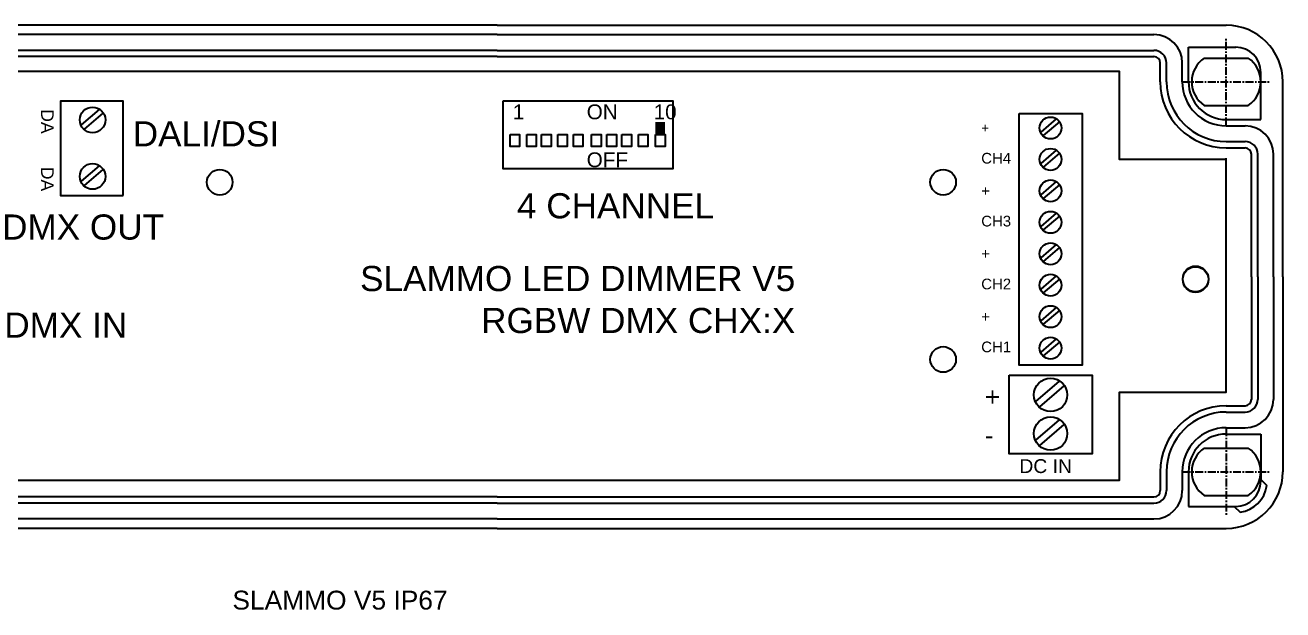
# Model space of a CAD drawing. Header units: millimetres. Extents: x -41 to 354635, y 12 to 309.
# Drawn here: x 454.6 to 654.7, y 161.5 to 254.5 of the extents above; entities that cross this region are included whole.
import ezdxf

# ---------------------------------------------------------------- set-up
doc = ezdxf.new("R2010")
doc.units = ezdxf.units.MM
for name, pattern in [('AGI32-Dot', [0.25, 0, -0.25]), ('BORDERX2', [3.5, 1, -0.5, 1, -0.5, 0, -0.5]), ('CENTER', [2, 1.25, -0.25, 0.25, -0.25])]:
    doc.linetypes.add(name, pattern=pattern)
doc.styles.get("Standard").update_dxf_attribs({"font": 'arial.ttf'})

# ---------------------------------------------------------------- blocks, each defined once
blk = doc.blocks.new('CF_SLAMMO_V5_IP67')
at = {"linetype": 'Continuous'}
blk.add_hatch(color=254, dxfattribs=at).paths.add_polyline_path([(124.19, 43.25), (125.71, 43.25), (125.71, 41.34), (124.19, 41.34)])
for p, q in [((99, 58.64), (-17, 58.64)), ((99, 58.64), (215, 58.64)), ((99, 57.14), (-5.5, 57.14)), ((99, 57.14), (203.5, 57.14)), ((99, 54.64), (-5.5, 54.64)), ((99, 54.64), (203.5, 54.64)), ((209, 49.64), (209, 55.14)), ((209, 55.14), (216.5, 55.14)), ((99, 53.64), (-5.5, 53.64)), ((99, 53.64), (203.5, 53.64)), ((204.5, 49.64), (204.5, 52.64)), ((205.5, 49.64), (205.5, 52.64)), ((208, 49.64), (208, 52.64)), ((211.5, 53.39), (218.5, 53.39)), ((220.5, 43.64), (220.5, 51.14)), ((224, 18.64), (224, 49.64)), ((211.5, 45.89), (218.5, 45.89)), ((215, 43.64), (220.5, 43.64)), ((215, 42.64), (218, 42.64)), ((215, 40.14), (218, 40.14)), ((215, 39.14), (218, 39.14)), ((219, 18.64), (219, 38.14)), ((220, 18.64), (220, 38.14)), ((222.5, 18.64), (222.5, 38.14)), ((219, 18.64), (219, -0.86)), ((220, 18.64), (220, -0.86)), ((222.5, 18.64), (222.5, -0.86)), ((224, 18.64), (224, -12.36)), ((215, -1.86), (218, -1.86)), ((215, -2.86), (218, -2.86)), ((215, -5.36), (218, -5.36)), ((215, -6.36), (220.5, -6.36)), ((220.5, -6.36), (220.5, -13.86)), ((211.5, -8.61), (218.5, -8.61)), ((204.5, -12.36), (204.5, -15.36)), ((205.5, -12.36), (205.5, -15.36)), ((208, -12.36), (208, -15.36)), ((209, -12.36), (209, -17.86)), ((220.5, -13.61), (221.45, -14.56)), ((99, -16.36), (-5.5, -16.36)), ((99, -17.36), (-5.5, -17.36)), ((99, -16.36), (203.5, -16.36)), ((99, -17.36), (203.5, -17.36)), ((209, -17.86), (216.5, -17.86)), ((211.5, -16.11), (218.5, -16.11)), ((216.26, -17.86), (217.21, -18.81)), ((99, -19.86), (-5.5, -19.86)), ((99, -19.86), (203.5, -19.86)), ((99, -21.36), (-17, -21.36)), ((99, -21.36), (215, -21.36))]:
    blk.add_line(p, q, dxfattribs=at)
at = {"linetype": 'CENTER'}
for p, q in [((215, 42.73), (215, 56.56)), ((208.08, 49.64), (221.92, 49.64)), ((215, -5.44), (215, -19.27)), ((208.08, -12.36), (221.92, -12.36))]:
    blk.add_line(p, q, dxfattribs=at)
for p, q in [((35.69, 45.25), (32.8, 42.78)), ((36.27, 44.67), (33.29, 42.11)), ((187.95, 43.77), (185.48, 41.65)), ((188.45, 43.27), (185.89, 41.08)), ((187.95, 38.77), (185.48, 36.65)), ((188.45, 38.27), (185.89, 36.08)), ((35.69, 36.3), (32.8, 33.83)), ((36.27, 35.72), (33.29, 33.16)), ((187.95, 33.77), (185.48, 31.65)), ((188.45, 33.27), (185.89, 31.08)), ((187.95, 28.77), (185.48, 26.65)), ((188.45, 28.27), (185.89, 26.08)), ((187.95, 23.77), (185.48, 21.65)), ((188.45, 23.27), (185.89, 21.08)), ((187.95, 18.77), (185.48, 16.65)), ((188.45, 18.27), (185.89, 16.08)), ((187.95, 13.77), (185.48, 11.65)), ((188.45, 13.27), (185.89, 11.08)), ((187.95, 8.77), (185.48, 6.65)), ((188.45, 8.27), (185.89, 6.08)), ((188.43, 2.03), (184.66, -1.18)), ((189.18, 1.28), (185.29, -2.05)), ((188.43, -4.11), (184.66, -7.32)), ((189.18, -4.87), (185.29, -8.19))]:
    blk.add_line(p, q)
at = {"color": 251}
for points in [[(215, 37.29), (198, 37.29), (198, 51.29), (0, 51.29), (0, 37.29), (-17, 37.29), (-17, 0), (0, 0), (0, -13.71)], [(0, 0), (0, -13.71), (198, -13.71), (198, 0.29), (215, 0.29), (215, 37.5), (215, 37.5), (215, 37.5)]]:
    blk.add_lwpolyline(points, dxfattribs=at)
blk.add_lwpolyline([(39.51, 31.58), (39.51, 46.58), (29.51, 46.58), (29.51, 31.58)], close=True)
at = {"color": 7, "linetype": 'Continuous'}
for points in [[(99.98, 46.61), (126.97, 46.61), (126.97, 35.81), (99.98, 35.81)], [(101.06, 41.24), (102.58, 41.24), (102.58, 39.33), (101.06, 39.33)], [(103.7, 41.24), (105.21, 41.24), (105.21, 39.33), (103.7, 39.33)], [(106.07, 41.24), (107.58, 41.24), (107.58, 39.33), (106.07, 39.33)], [(108.64, 41.24), (110.15, 41.24), (110.15, 39.33), (108.64, 39.33)], [(111.14, 41.24), (112.66, 41.24), (112.66, 39.33), (111.14, 39.33)], [(114.04, 41.24), (115.56, 41.24), (115.56, 39.33), (114.04, 39.33)], [(116.48, 41.24), (118, 41.24), (118, 39.33), (116.48, 39.33)], [(118.85, 41.24), (120.37, 41.24), (120.37, 39.33), (118.85, 39.33)], [(121.49, 41.24), (123, 41.24), (123, 39.33), (121.49, 39.33)], [(124.19, 41.27), (125.71, 41.27), (125.71, 39.36), (124.19, 39.36)]]:
    blk.add_lwpolyline(points, close=True, dxfattribs=at)
at = {"color": 7}
for points in [[(182.05, 44.59), (192.05, 44.59), (192.05, 4.59), (182.05, 4.59)], [(180.46, 2.99), (193.66, 2.99), (193.66, -9.51), (180.46, -9.51)]]:
    blk.add_lwpolyline(points, close=True, dxfattribs=at)
at = {"color": 7, "linetype": 'Continuous'}
for centre, radius in [((34.64, 43.58), 2.04), ((187.05, 42.3), 1.74), ((187.05, 37.3), 1.74), ((34.64, 34.59), 2.04), ((54.87, 33.67), 2.04), ((169.96, 33.67), 2.04), ((187.05, 32.3), 1.74), ((187.05, 27.3), 1.74), ((187.05, 22.3), 1.74), ((210.12, 18.31), 2.04), ((210.12, 18.2), 2.04), ((187.05, 17.3), 1.74), ((187.05, 12.3), 1.74), ((187.05, 7.3), 1.74), ((169.96, 5.49), 2.04), ((187.06, -0.14), 2.65), ((187.06, -6.29), 2.65)]:
    blk.add_circle(centre, radius, dxfattribs=at)
at = {"linetype": 'Continuous'}
for centre, radius, start, end in [((215, 49.64), 9, 0, 90), ((203.5, 52.64), 4.5, 0, 90), ((203.5, 52.64), 2, 0, 90), ((216.5, 51.14), 4, 0, 90), ((203.5, 52.64), 1, 0, 90), ((214.02, 49.64), 4.52, 123.855, 236.145), ((215.98, 49.64), 4.52, 303.855, 56.145), ((215, 49.64), 10.5, 180, 270), ((215, 49.64), 9.5, 180, 270), ((215, 49.64), 7, 180, 270), ((215, 49.64), 6, 180, 270), ((218, 38.14), 4.5, 0, 90), ((218, 38.14), 2, 0, 90), ((218, 38.14), 1, 0, 90), ((215, -12.36), 10.5, 90, 180), ((218, -0.86), 4.5, 270, 0), ((218, -0.86), 1, 270, 0), ((218, -0.86), 2, 270, 0), ((215, -12.36), 9.5, 90, 180), ((215, -12.36), 7, 90, 180), ((215, -12.36), 6, 90, 180), ((214.02, -12.36), 4.52, 123.855, 236.145), ((215.98, -12.36), 4.52, 303.855, 56.145), ((215, -12.36), 9, 270, 0), ((216.5, -13.86), 4, 270, 0), ((203.5, -15.36), 2, 270, 0), ((203.5, -15.36), 1, 270, 0), ((203.5, -15.36), 4.5, 270, 0), ((216.5, -13.86), 5, 278.1301, 351.8699)]:
    blk.add_arc(centre, radius, start, end, dxfattribs=at)
at = {"color": 7, "linetype": 'AGI32-Dot'}
for s, insert, char_height, width, attachment_point in [('{\\H0.375x;1}', (101.5, 46.04), 6.2807, 6.3161, 1), ('{\\H0.375x;ON}', (113.25, 46.04), 6.2807, 6.3161, 1), ('{\\H0.375x;10}', (123.9, 46.04), 6.2807, 6.3161, 1), ('DALI/DSI', (41.03, 43.37), 4, 27.9656, 1), ('+', (176.02, 43.06), 1.5, 6.7723, 1), ('{\\H0.375x;OFF}', (113.25, 38.42), 6.2807, 6.3161, 1), ('CH4', (176.02, 38.34), 1.7, 6.7723, 1), ('+', (176.02, 33.16), 1.7, 6.7723, 1), ('4 CHANNEL\\P', (133.52, 31.93), 4, 251.6182, 3), ('CH3', (176.02, 28.34), 1.7, 6.7723, 1), ('+', (176.02, 23.16), 1.7, 6.7723, 1), ('SLAMMO LED DIMMER V5\\PRGBW DMX CHX:X\\P', (146.43, 20.36), 4, 89.7697, 3), ('CH2', (176.02, 18.34), 1.7, 6.7723, 1), ('DMX IN', (20.6, 12.96), 4, 25.0385, 1), ('+', (176.02, 13.16), 1.7, 6.7723, 1), ('CH1', (176.02, 8.34), 1.7, 6.7723, 1), ('+', (176.58, 1.09), 3, 4.5612, 1), ('-', (176.58, -5.03), 3, 4.5612, 1), ('DC IN', (182.09, -10.36), 2.2, 25.0385, 1)]:
    blk.add_mtext(s, dxfattribs=dict(at, insert=insert, char_height=char_height, width=width, attachment_point=attachment_point))
at = {"color": 7, "linetype": 'AGI32-Dot', "char_height": 4, "width": 25.0385, "attachment_point": 1, "rotation": 270}
for insert in [(28.45, 45.28), (28.45, 36.13)]:
    blk.add_mtext('{\\H0.5x;DA}', dxfattribs=dict(at, insert=insert))
at = {"color": 7, "linetype": 'BORDERX2', "insert": (20.24, 28.55), "char_height": 4, "width": 27.9656, "attachment_point": 1}
blk.add_mtext('DMX OUT', dxfattribs=at)

msp = doc.modelspace()

# ---------------------------------------------------------------- block references
at = {"ltscale": 0.5}
msp.add_blockref('CF_SLAMMO_V5_IP67', (430.65, 195.81), dxfattribs=at)

# ---------------------------------------------------------------- texts
at = {"ltscale": 0.5, "insert": (521.77, 164.54), "char_height": 3, "width": 86.9466, "attachment_point": 3}
msp.add_mtext('SLAMMO V5 IP67', dxfattribs=at)

doc.saveas('drawing.dxf')
